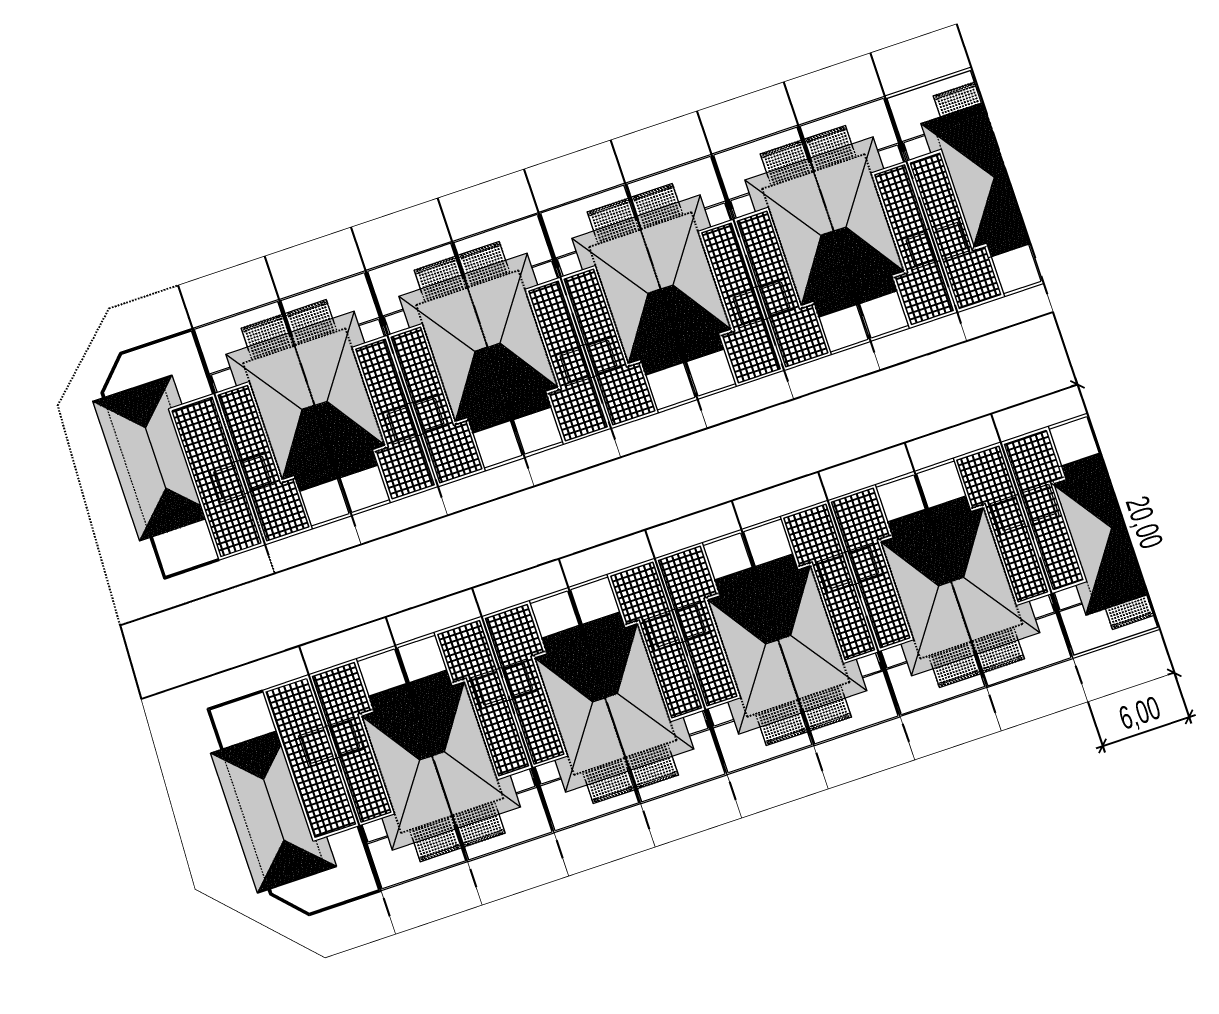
# Model space of a CAD drawing. Header units: metres. Extents: x 568336 to 569219, y 2065964 to 2066430.
# Drawn here: x 568521.9 to 568599, y 2066013.2 to 2066076.8 of the extents above; entities that cross this region are included whole.
import ezdxf

# ---------------------------------------------------------------- set-up
doc = ezdxf.new("R2010")
doc.units = ezdxf.units.M
doc.linetypes.add('CENTER', pattern=[2, 1.25, -0.25, 0.25, -0.25])
doc.linetypes.add('HIDDEN', pattern=[0.375, 0.25, -0.125])
doc.layers.get('0').update_dxf_attribs({"linetype": 'CONTINUOUS'})
doc.layers.get('DEFPOINTS').update_dxf_attribs({"linetype": 'CONTINUOUS'})
for name, color, linetype, lineweight in [('-CENTER', 143, 'CENTER', 13), ('-DOOR', 137, 'CONTINUOUS', 9), ('-HATCH', 8, 'CONTINUOUS', 5), ('-HIDE', 3, 'HIDDEN', 13), ('-LINE1', 7, 'CONTINUOUS', 18), ('-LINE2', 252, 'CONTINUOUS', 9), ('-WALL', 4, 'CONTINUOUS', 35)]:
    doc.layers.add(name, color=color, linetype=linetype, lineweight=lineweight)
for name, color, linetype in [('-HATCH CONCRETE', 54, 'CONTINUOUS'), ('-RANH GIOI LO DAT', 12, 'CONTINUOUS'), ('1-NETMANH', 8, 'CONTINUOUS'), ('13. NET HATCH', 252, 'CONTINUOUS'), ('ChiaLo', 128, 'CENTER'), ('ViaHeS', 32, 'CONTINUOUS')]:
    doc.layers.add(name, color=color, linetype=linetype)
doc.styles.add('KTHUOC', font='', dxfattribs={"width": 0.8})
doc.styles.get('KTHUOC').set_extended_font_data('.VnArial NarrowH')
doc.dimstyles.new('tien', dxfattribs={"dimscale": 0, "dimtxt": 1.5, "dimasz": 0.75, "dimexe": 0.45, "dimexo": 0, "dimgap": 0.25, "dimtad": 1, "dimzin": 1, "dimtxsty": 'KTHUOC', "dimblk1": 'ARCHTICK', "dimblk2": 'ARCHTICK', "dimsah": 1, "dimcen": 1, "dimdle": 0.45, "dimclrd": 37, "dimclre": 37, "dimclrt": 7, "dimaunit": 1, "dimadec": 0, "dimazin": 0, "dimtfac": 1, "dimtix": 1, "dimtofl": 0, "dimtmove": 2, "dimatfit": 3, "dimldrblk": 'ARCHTICK', "dimfxl": 1, "dimtfill": 1, "dimtolj": 1, "dimtzin": 1, "dimarcsym": 0})

# ---------------------------------------------------------------- blocks, each defined once
blk = doc.blocks.new('M4- T2')
at = {"layer": '13. NET HATCH'}
h = blk.add_hatch(dxfattribs=at)
h.set_pattern_fill('_USER', color=256, scale=400, double=1, pattern_type=0)
h.set_pattern_definition([(0, (453560.1, 0.22), (0, 400), []), (90, (453560.1, 0.22), (-400, 2e-14), [])])
h.paths.add_polyline_path([(719023, 43041), (719873, 43041), (719873, 46341), (716972, 46341), (716973, 36241), (719023, 36241)])
h = blk.add_hatch(dxfattribs=at)
h.set_pattern_fill('MAIGO-12', color=256, scale=300, angle=180)
h.set_pattern_definition([(180, (453470.09, 0.22), (-75, -150), [120, -30, 120, -30]), (270, (453485.09, -14.78), (75, -150), [135, -165]), (225, (453500.09, 0.22), (-75, -150), [21.2132, -403.050865]), (315, (453470.09, 0.22), (75, -150), [21.2132, -403.050865])])
h.paths.add_polyline_path([(721923, 38892), (722773, 38892), (722773, 43941), (720073, 43941), (720073, 42841), (719223, 42841)])
h = blk.add_hatch(dxfattribs=at)
h.set_pattern_fill('MAIGO-12', color=256, scale=300, angle=270)
h.set_pattern_definition([(270, (453560.09, -89.78), (150, -75), [120, -30, 120, -30]), (0, (453575.09, -74.78), (150, 75), [135, -165]), (315, (453560.09, -59.78), (150, -75), [21.2132, -403.050865]), (45, (453560.09, -89.78), (150, 75), [21.2132, -403.050865])])
h.paths.add_polyline_path([(718323, 33843), (721923, 38892), (719223, 42841), (719223, 42841), (719224, 36041), (718323, 36041)])
h = blk.add_hatch(dxfattribs=at)
h.set_pattern_fill('MAIGO-12', color=256, scale=300)
h.set_pattern_definition([(0, (453650.09, 0.22), (75, 150), [120, -30, 120, -30]), (90, (453635.09, 15.22), (-75, 150), [135, -165]), (45, (453620.09, 0.22), (75, 150), [21.2132, -403.050865]), (135, (453650.09, 0.22), (-75, 150), [21.2132, -403.050865])])
h.paths.add_polyline_path([(718323, 33843), (722773, 33843), (722773, 38892), (721923, 38892)])
at = {"layer": '-DOOR'}
for p, q in [((716872, 36041), (716873, 31742)), ((722673, 34143), (722673, 31740))]:
    blk.add_line(p, q, dxfattribs=at)
at = {"layer": '-HATCH'}
for p, q in [((716773, 31541), (716772, 36041)), ((722773, 34143), (722773, 31540)), ((722773, 31540), (716773, 31541))]:
    blk.add_line(p, q, dxfattribs=at)
at = {"layer": '-HATCH', "color": 251}
blk.add_line((718323, 34743), (716873, 34743), dxfattribs=at)
at = {"layer": '-HATCH', "linetype": 'HIDDEN'}
for p, q in [((720023, 32539), (720023, 34739)), ((720073, 32539), (720073, 34739)), ((720223, 32539), (720223, 34739)), ((720273, 32539), (720273, 34739)), ((720273, 32539), (720273, 34739)), ((720273, 32539), (720273, 34739)), ((720273, 32539), (720273, 34739)), ((720423, 32539), (720423, 34739)), ((720473, 32539), (720473, 34739)), ((720623, 32539), (720623, 34739)), ((720673, 32539), (720673, 34739)), ((720823, 32539), (720823, 34739)), ((720873, 32539), (720873, 34739)), ((721023, 32539), (721023, 34739)), ((721073, 32539), (721073, 34739)), ((721223, 32539), (721223, 34739)), ((721273, 32539), (721273, 34739)), ((721423, 32539), (721423, 34739)), ((721473, 32539), (721473, 34739)), ((721623, 32539), (721623, 34739)), ((721673, 32539), (721673, 34739)), ((721823, 32539), (721823, 34739)), ((721873, 32539), (721873, 34739)), ((722023, 32539), (722023, 34739)), ((722073, 32539), (722073, 34739)), ((722223, 32539), (722223, 34739)), ((722273, 32539), (722273, 34739)), ((722423, 32539), (722423, 34739)), ((722473, 32539), (722473, 34739))]:
    blk.add_line(p, q, dxfattribs=at)
at = {"layer": '-HATCH', "color": 251}
blk.add_lwpolyline([(718323, 34843), (716973, 34843), (716973, 36041)], dxfattribs=at)
at = {"layer": '-HATCH'}
blk.add_lwpolyline([(719823, 34143), (719823, 32539), (722673, 32539), (722672, 31641), (716873, 31641), (716873, 34743)], dxfattribs=at)
at = {"layer": '-HATCH', "linetype": 'HIDDEN'}
blk.add_lwpolyline([(719823, 34739), (722673, 34739), (722673, 32539), (719823, 32539)], close=True, dxfattribs=at)
for points in [[(720023, 32689), (719823, 32689), (719823, 32769), (720023, 32769)], [(719948, 32769), (719948, 32829), (720023, 32829)], [(720023, 32629), (719948, 32629), (719948, 32689)], [(720073, 32829), (720148, 32829), (720148, 32769)], [(720073, 32769), (720223, 32769)], [(720223, 32689), (720073, 32689)], [(720148, 32689), (720148, 32629), (720073, 32629)], [(720273, 32769), (720273, 32769)], [(720273, 32769), (720273, 32769)], [(720273, 32769), (720423, 32769)], [(720423, 32689), (720273, 32689)], [(720273, 32689), (720273, 32689)], [(720273, 32689), (720273, 32689)], [(720473, 32769), (720623, 32769)], [(720623, 32689), (720473, 32689)], [(720673, 32769), (720823, 32769)], [(720823, 32689), (720673, 32689)], [(720873, 32769), (721023, 32769)], [(721023, 32689), (720873, 32689)], [(721073, 32769), (721223, 32769)], [(721223, 32689), (721073, 32689)], [(721273, 32769), (721423, 32769)], [(721423, 32689), (721273, 32689)], [(721473, 32769), (721623, 32769)], [(721623, 32689), (721473, 32689)], [(721673, 32769), (721823, 32769)], [(721823, 32689), (721673, 32689)], [(721873, 32769), (722023, 32769)], [(722023, 32689), (721873, 32689)], [(722073, 32769), (722223, 32769)], [(722223, 32689), (722073, 32689)], [(722273, 32769), (722423, 32769)], [(722423, 32689), (722273, 32689)], [(722423, 32829), (722348, 32829), (722348, 32769)], [(722348, 32689), (722348, 32629), (722423, 32629)], [(722548, 32769), (722548, 32829), (722473, 32829)], [(722473, 32769), (722673, 32769), (722673, 32689), (722473, 32689)], [(722473, 32629), (722548, 32629), (722548, 32689)]]:
    blk.add_lwpolyline(points, dxfattribs=at)
at = {"layer": '-HATCH CONCRETE', "color": 251}
blk.add_line((716873, 34743), (716873, 35391), dxfattribs=at)
at = {"layer": '-LINE1'}
for p, q in [((716972, 46341), (719873, 46341)), ((716973, 36241), (716972, 46341)), ((719873, 46341), (719873, 43041)), ((722773, 34143), (722773, 43941)), ((719873, 43041), (719023, 43041)), ((719023, 43041), (719023, 36241)), ((721923, 38892), (722773, 38892)), ((719023, 36241), (716973, 36241))]:
    blk.add_line(p, q, dxfattribs=at)
for points in [[(716772, 46541), (720073, 46541), (720073, 42841), (719223, 42841), (719223, 36041), (716773, 36041)], [(719023, 43041), (719873, 43041), (719873, 46341), (716972, 46341), (716973, 36241), (719023, 36241)], [(718673, 42942), (716772, 42942), (716772, 40741), (718673, 40741)], [(718453, 42722), (716992, 42722), (716992, 40961), (718453, 40961)]]:
    blk.add_lwpolyline(points, close=True, dxfattribs=at)
for points in [[(722773, 43941), (720073, 43941)], [(719223, 42841), (721923, 38892)], [(718323, 33843), (721923, 38892)], [(718323, 36041), (718323, 33843), (722773, 33843)]]:
    blk.add_lwpolyline(points, dxfattribs=at)
at = {"layer": '-LINE2'}
for points in [[(720073, 46541), (722773, 46541), (722773, 43041)], [(720073, 46341), (722673, 46341), (722673, 43041)]]:
    blk.add_lwpolyline(points, dxfattribs=at)
at = {"layer": '-RANH GIOI LO DAT', "linetype": 'HIDDEN', "ltscale": 10, "const_width": 50}
blk.add_lwpolyline([(716773, 48541), (722773, 48541), (722773, 28541), (716773, 28541)], close=True, dxfattribs=at)
at = {"layer": 'DEFPOINTS', "linetype": 'HIDDEN', "ltscale": 5}
blk.add_lwpolyline([(719223, 34743), (722773, 34743), (722773, 43041), (719223, 43041)], close=True, dxfattribs=at)
blk = doc.blocks.new('M8-T2')
at = {"layer": '13. NET HATCH'}
h = blk.add_hatch(dxfattribs=at)
h.set_pattern_fill('_USER', color=256, scale=400, double=1, pattern_type=0)
h.set_pattern_definition([(0, (-63202.25, -0.2), (0, 400), []), (90, (-63202.25, -0.2), (-400, 2e-14), [])])
h.paths.add_polyline_path([(203718, -219762), (200818, -219762), (200818, -229862), (202868, -229862), (202868, -223062), (203718, -223062)])
h = blk.add_hatch(dxfattribs=at)
h.set_pattern_fill('MAIGO-12', color=256, scale=300, angle=180)
h.set_pattern_definition([(180, (-63292.25, -0.2), (-75, -150), [120, -30, 120, -30]), (270, (-63277.25, -15.2), (75, -150), [135, -165]), (225, (-63262.25, -0.2), (-75, -150), [21.213203, -403.050865]), (315, (-63292.25, -0.2), (75, -150), [21.213203, -403.050865])])
h.paths.add_polyline_path([(205768, -227211), (206618, -227211), (206618, -222312), (203918, -222312), (203918, -223262), (203068, -223262), (203068, -223377)])
h = blk.add_hatch(dxfattribs=at)
h.set_pattern_fill('MAIGO-12', color=256, scale=300, angle=270)
h.set_pattern_definition([(270, (-63202.25, -90.2), (150, -75), [120, -30, 120, -30]), (0, (-63187.25, -75.2), (150, 75), [135, -165]), (315, (-63202.25, -60.2), (150, -75), [21.213203, -403.050865]), (45, (-63202.25, -90.2), (150, 75), [21.213203, -403.050865])])
h.paths.add_polyline_path([(203068, -223377), (203068, -230062), (202318, -230062), (202318, -232111), (205768, -227211)])
h = blk.add_hatch(dxfattribs=at)
h.set_pattern_fill('MAIGO-12', color=256, scale=300)
h.set_pattern_definition([(0, (-63112.25, -0.2), (75, 150), [120, -30, 120, -30]), (90, (-63127.25, 14.8), (-75, 150), [135, -165]), (45, (-63142.25, -0.2), (75, 150), [21.213203, -403.050865]), (135, (-63112.25, -0.2), (-75, 150), [21.213203, -403.050865])])
h.paths.add_polyline_path([(206618, -227211), (205768, -227211), (202318, -232111), (206618, -232111)])
at = {"layer": '-DOOR'}
for p, q in [((200717, -230062), (200718, -234362)), ((206518, -231961), (206518, -234363)), ((200718, -234362), (206518, -234363))]:
    blk.add_line(p, q, dxfattribs=at)
at = {"layer": '-HATCH', "color": 251}
blk.add_line((202318, -231361), (200718, -231361), dxfattribs=at)
at = {"layer": '-HATCH', "linetype": 'HIDDEN'}
for p, q in [((203868, -233564), (203868, -231364)), ((203918, -233564), (203918, -231364)), ((204068, -233564), (204068, -231364)), ((204118, -233564), (204118, -231364)), ((204118, -233564), (204118, -231364)), ((204118, -233564), (204118, -231364)), ((204118, -233564), (204118, -231364)), ((204268, -233564), (204268, -231364)), ((204318, -233564), (204318, -231364)), ((204468, -233564), (204468, -231364)), ((204518, -233564), (204518, -231364)), ((204668, -233564), (204668, -231364)), ((204718, -233564), (204718, -231364)), ((204868, -233564), (204868, -231364)), ((204918, -233564), (204918, -231364)), ((205068, -233564), (205068, -231364)), ((205118, -233564), (205118, -231364)), ((205268, -233564), (205268, -231364)), ((205318, -233564), (205318, -231364)), ((205468, -233564), (205468, -231364)), ((205518, -233564), (205518, -231364)), ((205668, -233564), (205668, -231364)), ((205718, -233564), (205718, -231364)), ((205868, -233564), (205868, -231364)), ((205918, -233564), (205918, -231364)), ((206068, -233564), (206068, -231364)), ((206118, -233564), (206118, -231364)), ((206268, -233564), (206268, -231364)), ((206318, -233564), (206318, -231364))]:
    blk.add_line(p, q, dxfattribs=at)
at = {"layer": '-HATCH', "color": 251}
blk.add_lwpolyline([(202318, -231261), (200818, -231261), (200818, -230062)], dxfattribs=at)
at = {"layer": '-HATCH'}
blk.add_lwpolyline([(203668, -231961), (203668, -233564), (206518, -233564), (206518, -234362), (200718, -234363), (200718, -231361)], dxfattribs=at)
at = {"layer": '-HATCH', "linetype": 'HIDDEN'}
blk.add_lwpolyline([(203668, -231364), (206518, -231364), (206518, -233564), (203668, -233564)], close=True, dxfattribs=at)
for points in [[(203868, -233414), (203668, -233414), (203668, -233334), (203868, -233334)], [(203793, -233334), (203793, -233274), (203868, -233274)], [(203868, -233474), (203793, -233474), (203793, -233414)], [(203918, -233274), (203993, -233274), (203993, -233334)], [(203918, -233334), (204068, -233334)], [(204068, -233414), (203918, -233414)], [(203993, -233414), (203993, -233474), (203918, -233474)], [(204118, -233334), (204118, -233334)], [(204118, -233334), (204118, -233334)], [(204118, -233334), (204268, -233334)], [(204268, -233414), (204118, -233414)], [(204118, -233414), (204118, -233414)], [(204118, -233414), (204118, -233414)], [(204318, -233334), (204468, -233334)], [(204468, -233414), (204318, -233414)], [(204518, -233334), (204668, -233334)], [(204668, -233414), (204518, -233414)], [(204718, -233334), (204868, -233334)], [(204868, -233414), (204718, -233414)], [(204918, -233334), (205068, -233334)], [(205068, -233414), (204918, -233414)], [(205118, -233334), (205268, -233334)], [(205268, -233414), (205118, -233414)], [(205318, -233334), (205468, -233334)], [(205468, -233414), (205318, -233414)], [(205518, -233334), (205668, -233334)], [(205668, -233414), (205518, -233414)], [(205718, -233334), (205868, -233334)], [(205868, -233414), (205718, -233414)], [(205918, -233334), (206068, -233334)], [(206068, -233414), (205918, -233414)], [(206118, -233334), (206268, -233334)], [(206268, -233414), (206118, -233414)], [(206268, -233274), (206193, -233274), (206193, -233334)], [(206193, -233414), (206193, -233474), (206268, -233474)], [(206393, -233334), (206393, -233274), (206318, -233274)], [(206318, -233334), (206518, -233334), (206518, -233414), (206318, -233414)], [(206318, -233474), (206393, -233474), (206393, -233414)]]:
    blk.add_lwpolyline(points, dxfattribs=at)
at = {"layer": '-HATCH CONCRETE', "color": 251}
blk.add_line((200718, -231361), (200718, -230712), dxfattribs=at)
at = {"layer": '-HIDE', "ltscale": 10}
blk.add_lwpolyline([(203068, -231361), (206618, -231361), (206618, -223062), (203068, -223062)], close=True, dxfattribs=at)
at = {"layer": '-LINE1'}
for p, q in [((200818, -219762), (203718, -219762)), ((200818, -229862), (200818, -219762)), ((203718, -219762), (203718, -223062)), ((206618, -222312), (203718, -222312)), ((206618, -232111), (206618, -222312)), ((203718, -223062), (202868, -223062)), ((202868, -223062), (202868, -229862)), ((200618, -234562), (200617, -230062)), ((202868, -229862), (200818, -229862)), ((202318, -230062), (202318, -232111)), ((202318, -232111), (206618, -232111)), ((206618, -232111), (206618, -234563)), ((206618, -234563), (200618, -234562))]:
    blk.add_line(p, q, dxfattribs=at)
for points in [[(200618, -219562), (203918, -219562), (203918, -223262), (203068, -223262), (203068, -230062), (200618, -230062)], [(200818, -223162), (202718, -223162), (202718, -225362), (200818, -225362)], [(201018, -223362), (202518, -223362), (202518, -225162), (201018, -225162)]]:
    blk.add_lwpolyline(points, close=True, dxfattribs=at)
for points in [[(202868, -223093), (205768, -227211)], [(202318, -232111), (205768, -227211)], [(206618, -227211), (205768, -227211)]]:
    blk.add_lwpolyline(points, dxfattribs=at)
at = {"layer": '-LINE2'}
for points in [[(203918, -219562), (206618, -219562), (206618, -223062)], [(203918, -219762), (206518, -219762), (206518, -223062)]]:
    blk.add_lwpolyline(points, dxfattribs=at)
at = {"layer": '-RANH GIOI LO DAT', "linetype": 'HIDDEN', "ltscale": 10, "const_width": 50}
blk.add_lwpolyline([(200618, -217562), (206618, -217562), (206618, -237562), (200618, -237562)], close=True, dxfattribs=at)
blk = doc.blocks.new('M6-T2')
at = {"layer": '13. NET HATCH'}
h = blk.add_hatch(dxfattribs=at)
h.set_pattern_fill('_USER', color=256, scale=400, double=1, pattern_type=0)
h.set_pattern_definition([(0, (-65709.66, -5e-09), (0, 400), []), (90, (-65709.66, -5e-09), (-400, 2e-14), [])])
h.paths.add_polyline_path([(201886, -87301), (204686, -87301), (204686, -97401), (201886, -97401)])
h = blk.add_hatch(dxfattribs=at)
h.set_pattern_fill('MAIGO-12', color=256, scale=300, angle=270)
h.set_pattern_definition([(270, (-65709.66, -90), (150, -75), [120, -30, 120, -30]), (0, (-65694.655, -75), (150, 75), [135, -165]), (315, (-65709.655, -60), (150, -75), [21.2132, -403.050865]), (45, (-65709.655, -90), (150, 75), [21.2132, -403.050865])])
h.paths.add_polyline_path([(199886, -92701), (197136, -89951), (197136, -99651), (199886, -96901)])
h = blk.add_hatch(dxfattribs=at)
h.set_pattern_fill('MAIGO-12', color=256, scale=300, angle=180)
h.set_pattern_definition([(180, (-65799.66, -5e-09), (-75, -150), [120, -30, 120, -30]), (270, (-65784.655, -15), (75, -150), [135, -165]), (225, (-65769.655, -5e-09), (-75, -150), [21.2132, -403.050865]), (315, (-65799.655, -5e-09), (75, -150), [21.2132, -403.050865])])
h.paths.add_polyline_path([(201686, -90901), (201686, -89951), (197136, -89951), (199886, -92701)])
h = blk.add_hatch(dxfattribs=at)
h.set_pattern_fill('MAIGO-12', color=256, scale=300, angle=90)
h.set_pattern_definition([(90, (-65709.66, 90), (-150, 75), [120, -30, 120, -30]), (180, (-65724.655, 75), (-150, -75), [135, -165]), (135, (-65709.655, 60), (-150, 75), [21.2132, -403.050865]), (225, (-65709.655, 90), (-150, -75), [21.2132, -403.050865])])
h.paths.add_polyline_path([(201686, -90901), (199886, -92701), (199886, -96901), (202636, -99651), (202636, -97601), (201686, -97601)])
h = blk.add_hatch(dxfattribs=at)
h.set_pattern_fill('MAIGO-12', color=256, scale=300)
h.set_pattern_definition([(0, (-65619.66, -5e-09), (75, 150), [120, -30, 120, -30]), (90, (-65634.655, 15), (-75, 150), [135, -165]), (45, (-65649.655, -5e-09), (75, 150), [21.2132, -403.050865]), (135, (-65619.655, -5e-09), (-75, 150), [21.2132, -403.050865])])
h.paths.add_polyline_path([(199886, -96901), (197136, -99651), (202636, -99651)])
at = {"layer": '-HIDE', "ltscale": 10}
for p, q in [((201686, -90701), (197886, -90701)), ((197886, -98901), (197886, -90701)), ((201886, -98901), (201886, -97601)), ((197886, -98901), (201886, -98901))]:
    blk.add_line(p, q, dxfattribs=at)
at = {"layer": '-LINE1'}
for p, q in [((201686, -89951), (197136, -89951)), ((197136, -99651), (197136, -89951)), ((202636, -99651), (202636, -97601)), ((197136, -99651), (202636, -99651))]:
    blk.add_line(p, q, dxfattribs=at)
for points in [[(201686, -87101), (204886, -87101), (204886, -97601), (201686, -97601)], [(201886, -87301), (204686, -87301), (204686, -97401), (201886, -97401)], [(202986, -90701), (204886, -90701), (204886, -92901), (202986, -92901)], [(203186, -90901), (204686, -90901), (204686, -92701), (203186, -92701)]]:
    blk.add_lwpolyline(points, close=True, dxfattribs=at)
for points in [[(201686, -90901), (199886, -92701), (197136, -89951)], [(199886, -92701), (199886, -96901)], [(202636, -99651), (199886, -96901), (197136, -99651)]]:
    blk.add_lwpolyline(points, dxfattribs=at)
at = {"layer": '-RANH GIOI LO DAT', "linetype": 'HIDDEN', "ltscale": 10, "const_width": 50}
blk.add_lwpolyline([(204886, -85101), (193941, -85101), (193327, -98109), (199996, -105101), (204886, -105101)], close=True, dxfattribs=at)
at = {"layer": '1-NETMANH'}
for p, q in [((197886, -89951), (197886, -87101)), ((197886, -87101), (201686, -87101)), ((197986, -89951), (197986, -87201)), ((197986, -87201), (201686, -87201)), ((204786, -102001), (204786, -97601)), ((204886, -102101), (204886, -97601)), ((199898, -102101), (204886, -102101)), ((199941, -102001), (204786, -102001))]:
    blk.add_line(p, q, dxfattribs=at)
for points in [[(197886, -99651), (197886, -99991), (199898, -102101)], [(197986, -99651), (197986, -99951), (199941, -102001)]]:
    blk.add_lwpolyline(points, dxfattribs=at)
blk = doc.blocks.new('M6-T2.1')
at = {"layer": '13. NET HATCH'}
h = blk.add_hatch(dxfattribs=at)
h.set_pattern_fill('_USER', color=256, scale=400, double=1, pattern_type=0)
h.set_pattern_definition([(0, (355177.37, -6e-08), (0, 400), []), (90, (355177.37, -6e-08), (-400, 2e-14), [])])
h.paths.add_polyline_path([(622773, -87301), (625573, -87301), (625573, -97401), (622773, -97401)])
h = blk.add_hatch(dxfattribs=at)
h.set_pattern_fill('MAIGO-12', color=256, scale=300, angle=270)
h.set_pattern_definition([(270, (355177.37, -90), (150, -75), [120, -30, 120, -30]), (0, (355192.37, -75), (150, 75), [135, -165]), (315, (355177.37, -60), (150, -75), [21.2132, -403.050865]), (45, (355177.37, -90), (150, 75), [21.2132, -403.050865])])
h.paths.add_polyline_path([(620773, -92701), (618023, -89951), (618023, -99651), (620773, -96901)])
h = blk.add_hatch(dxfattribs=at)
h.set_pattern_fill('MAIGO-12', color=256, scale=300, angle=180)
h.set_pattern_definition([(180, (355087.37, -6e-08), (-75, -150), [120, -30, 120, -30]), (270, (355102.37, -15), (75, -150), [135, -165]), (225, (355117.37, -6e-08), (-75, -150), [21.2132, -403.050865]), (315, (355087.37, -6e-08), (75, -150), [21.2132, -403.050865])])
h.paths.add_polyline_path([(622573, -90901), (622573, -89951), (618023, -89951), (620773, -92701)])
h = blk.add_hatch(dxfattribs=at)
h.set_pattern_fill('MAIGO-12', color=256, scale=300, angle=90)
h.set_pattern_definition([(90, (355177.37, 90), (-150, 75), [120, -30, 120, -30]), (180, (355162.37, 75), (-150, -75), [135, -165]), (135, (355177.37, 60), (-150, 75), [21.2132, -403.050865]), (225, (355177.37, 90), (-150, -75), [21.2132, -403.050865])])
h.paths.add_polyline_path([(622573, -90901), (620773, -92701), (620773, -96901), (623523, -99651), (623523, -97601), (622573, -97601)])
h = blk.add_hatch(dxfattribs=at)
h.set_pattern_fill('MAIGO-12', color=256, scale=300)
h.set_pattern_definition([(0, (355267.37, -6e-08), (75, 150), [120, -30, 120, -30]), (90, (355252.37, 15), (-75, 150), [135, -165]), (45, (355237.37, -6e-08), (75, 150), [21.2132, -403.050865]), (135, (355267.37, -6e-08), (-75, 150), [21.2132, -403.050865])])
h.paths.add_polyline_path([(620773, -96901), (618023, -99651), (623523, -99651)])
at = {"layer": '-HIDE', "ltscale": 10}
for p, q in [((622573, -90701), (618773, -90701)), ((618773, -98901), (618773, -90701)), ((622773, -98901), (622773, -97601)), ((618773, -98901), (622773, -98901))]:
    blk.add_line(p, q, dxfattribs=at)
at = {"layer": '-LINE1'}
for p, q in [((622573, -89951), (618023, -89951)), ((618023, -99651), (618023, -89951)), ((623523, -99651), (623523, -97601)), ((618023, -99651), (623523, -99651))]:
    blk.add_line(p, q, dxfattribs=at)
for points in [[(622573, -87101), (625773, -87101), (625773, -97601), (622573, -97601)], [(622773, -87301), (625573, -87301), (625573, -97401), (622773, -97401)], [(623873, -90701), (625773, -90701), (625773, -92901), (623873, -92901)], [(624073, -90901), (625573, -90901), (625573, -92701), (624073, -92701)]]:
    blk.add_lwpolyline(points, close=True, dxfattribs=at)
for points in [[(622573, -90901), (620773, -92701), (618023, -89951)], [(620773, -92701), (620773, -96901)], [(623523, -99651), (620773, -96901), (618023, -99651)]]:
    blk.add_lwpolyline(points, dxfattribs=at)
at = {"layer": '-RANH GIOI LO DAT', "linetype": 'HIDDEN', "ltscale": 10}
for p, q in [((625773, -85101), (615064, -85101)), ((615064, -85101), (615773, -100107)), ((625773, -105101), (625773, -85101)), ((615773, -100107), (621009, -105101)), ((621009, -105101), (625773, -105101))]:
    blk.add_line(p, q, dxfattribs=at)
at = {"layer": '1-NETMANH'}
for p, q in [((618773, -89951), (618773, -87101)), ((618773, -87101), (622573, -87101)), ((618873, -89951), (618873, -87201)), ((618873, -87201), (622573, -87201)), ((625673, -102001), (625673, -97601)), ((625773, -102101), (625773, -97601)), ((620786, -102101), (625773, -102101)), ((620828, -102001), (625673, -102001))]:
    blk.add_line(p, q, dxfattribs=at)
for points in [[(618773, -99651), (618773, -99991), (620786, -102101)], [(618873, -99651), (618873, -99951), (620828, -102001)]]:
    blk.add_lwpolyline(points, dxfattribs=at)
blk = doc.blocks.new('_ArchTick')
at = {"color": 0, "linetype": 'ByBlock', "const_width": 0.15}
blk.add_lwpolyline([(-0.5, -0.5), (0.5, 0.5)], dxfattribs=at)
blk = doc.blocks.new('*D254')
at = {"color": 37, "lineweight": -2, "transparency": 16777216}
for p, q in [((568591.233, 2066053.054), (568590.806, 2066052.911)), ((568591.089, 2066053.481), (568597.739, 2066033.667)), ((568597.596, 2066034.093), (568597.169, 2066033.95))]:
    blk.add_line(p, q, dxfattribs=at)
at = {"layer": 'DEFPOINTS', "color": 0, "transparency": 16777216}
for p in [(568591.233, 2066053.054), (568597.596, 2066034.093), (568597.596, 2066034.093)]:
    blk.add_point(p, dxfattribs=at)
at = {"color": 37, "lineweight": -2, "transparency": 16777216, "xscale": 0.75, "yscale": 0.75, "zscale": 0.75}
for p, rotation in [((568591.233, 2066053.054), 108.5520589671838), ((568597.596, 2066034.093), 288.5520589671837)]:
    blk.add_blockref('_ArchTick', p, dxfattribs=dict(at, rotation=rotation))
at = {"color": 7, "transparency": 16777216, "insert": (568595.506, 2066043.94), "char_height": 1.5, "attachment_point": 5, "rotation": 288.55206, "style": 'KTHUOC', "bg_fill": 3, "box_fill_scale": 1.1, "bg_fill_color": 256, "bg_fill_true_color": 13158600, "bg_fill_transparency": 0}
blk.add_mtext('\\A1;20,00 ', dxfattribs=at)
blk = doc.blocks.new('*D255')
at = {"color": 37, "lineweight": -2, "transparency": 16777216}
for p, q in [((568597.596, 2066034.093), (568598.712, 2066030.769)), ((568591.908, 2066032.184), (568593.023, 2066028.86)), ((568592.453, 2066029.144), (568598.995, 2066031.339))]:
    blk.add_line(p, q, dxfattribs=at)
at = {"layer": 'DEFPOINTS', "color": 0, "transparency": 16777216}
for p in [(568597.596, 2066034.093), (568591.908, 2066032.184), (568598.568, 2066031.196)]:
    blk.add_point(p, dxfattribs=at)
at = {"color": 37, "lineweight": -2, "transparency": 16777216, "xscale": 0.75, "yscale": 0.75, "zscale": 0.75}
for p, rotation in [((568598.568, 2066031.196), 18.55156690580534), ((568592.88, 2066029.287), 198.5515669058053)]:
    blk.add_blockref('_ArchTick', p, dxfattribs=dict(at, rotation=rotation))
at = {"color": 7, "transparency": 16777216, "insert": (568595.358, 2066031.333), "char_height": 1.5, "attachment_point": 5, "rotation": 18.55157, "style": 'KTHUOC', "bg_fill": 3, "box_fill_scale": 1.1, "bg_fill_color": 256, "bg_fill_true_color": 13158600, "bg_fill_transparency": 0}
blk.add_mtext('\\A1;6,00 ', dxfattribs=at)

msp = doc.modelspace()

# ---------------------------------------------------------------- linework, layer by layer
at = {"layer": 'ChiaLo', "ltscale": 5}
for points in [[(568583.279, 2066076.755), (568589.642, 2066057.794), (568528.296, 2066037.207)], [(568577.591, 2066074.846), (568583.954, 2066055.885)], [(568571.902, 2066072.937), (568578.266, 2066053.976)], [(568566.214, 2066071.028), (568572.577, 2066052.067)], [(568560.526, 2066069.119), (568566.889, 2066050.158)], [(568554.838, 2066067.21), (568561.201, 2066048.25)], [(568549.149, 2066065.301), (568555.513, 2066046.341)], [(568543.461, 2066063.392), (568549.824, 2066044.432)], [(568537.773, 2066061.483), (568544.136, 2066042.523)], [(568532.085, 2066059.575), (568538.448, 2066040.614)], [(568529.663, 2066032.391), (568591.233, 2066053.054), (568597.596, 2066034.093)], [(568585.545, 2066051.145), (568591.908, 2066032.184)], [(568579.856, 2066049.236), (568586.219, 2066030.275)], [(568574.168, 2066047.327), (568580.531, 2066028.366)], [(568568.48, 2066045.418), (568574.843, 2066026.458)], [(568562.792, 2066043.509), (568569.155, 2066024.549)], [(568557.103, 2066041.6), (568563.467, 2066022.64)], [(568551.415, 2066039.691), (568557.778, 2066020.731)], [(568545.727, 2066037.783), (568552.09, 2066018.822)], [(568540.039, 2066035.874), (568546.402, 2066016.913)]]:
    msp.add_lwpolyline(points, dxfattribs=at)
at = {"layer": 'ViaHeS'}
msp.add_lwpolyline([(568591.233, 2066053.054), (568589.642, 2066057.794), (568528.296, 2066037.207), (568529.663, 2066032.391)], close=True, dxfattribs=at)

# ---------------------------------------------------------------- block references
at = {"layer": '-CENTER', "color": 2, "true_color": 0xf1eb1f, "yscale": 0.001, "zscale": 0.001}
for p, xscale, rotation in [((569248.039, 2066329.948), 0.001, 198.5512921127117), ((567877.606, 2065870.04), -0.001, 198.5514997287698), ((569236.662, 2066326.13), 0.001, 198.5512921127117), ((567866.229, 2065866.222), -0.001, 198.5514997287698), ((569225.286, 2066322.312), 0.001, 198.5512921127117), ((567854.853, 2065862.404), -0.001, 198.5514997287698), ((569213.909, 2066318.494), 0.001, 198.5512921127117), ((567843.477, 2065858.586), -0.001, 198.5514997287698), ((569280.515, 2066233.175), -0.001, 18.55170734854561), ((567910.084, 2065773.263), 0.001, 18.55149973248752), ((569269.139, 2066229.357), -0.001, 18.55170734854561), ((567898.707, 2065769.445), 0.001, 18.55149973248752), ((569257.762, 2066225.54), -0.001, 18.55170734854561), ((567887.331, 2065765.627), 0.001, 18.55149973248752), ((569246.386, 2066221.722), -0.001, 18.55170734854561), ((567875.955, 2065761.809), 0.001, 18.55149973248752)]:
    msp.add_blockref('M4- T2', p, dxfattribs=dict(at, xscale=xscale, rotation=rotation))
at = {"layer": '-WALL', "color": 2, "true_color": 0xf1eb1f, "yscale": 0.001, "zscale": 0.001}
for name, p, xscale, rotation in [('M8-T2', (568462.98, 2065785.8), -0.001, 198.5516401779939), ('M6-T2.1', (567972.268, 2065760.84), -0.001, 198.5516004350626), ('M8-T2', (568326.133, 2066193.575), 0.001, 18.55135928507137), ('M6-T2', (568318.724, 2066051.366), 0.001, 18.55170735274905)]:
    msp.add_blockref(name, p, dxfattribs=dict(at, xscale=xscale, rotation=rotation))

# ---------------------------------------------------------------- next in the draw order: dimensions: what is measured, and where the dimension line sits
dim = msp.add_aligned_dim(p1=(568591.233, 2066053.054), p2=(568597.596, 2066034.093), distance=0, dimstyle='tien', override={"dimscale": 1, "dimpost": ' ', "dimfxl": 1.8})
dim.commit()
dim.dimension.update_dxf_attribs({"geometry": '*D254', "text_midpoint": (568595.506, 2066043.94)})

# ---------------------------------------------------------------- next in the draw order: dimensions: what is measured, and where the dimension line sits
dim = msp.add_aligned_dim(p1=(568591.908, 2066032.184), p2=(568597.596, 2066034.093), distance=-3.056, dimstyle='tien', override={"dimscale": 1, "dimpost": ' ', "dimfxl": 1.8})
dim.commit()
dim.dimension.update_dxf_attribs({"geometry": '*D255', "text_midpoint": (568595.358, 2066031.333)})

doc.saveas('drawing.dxf')
